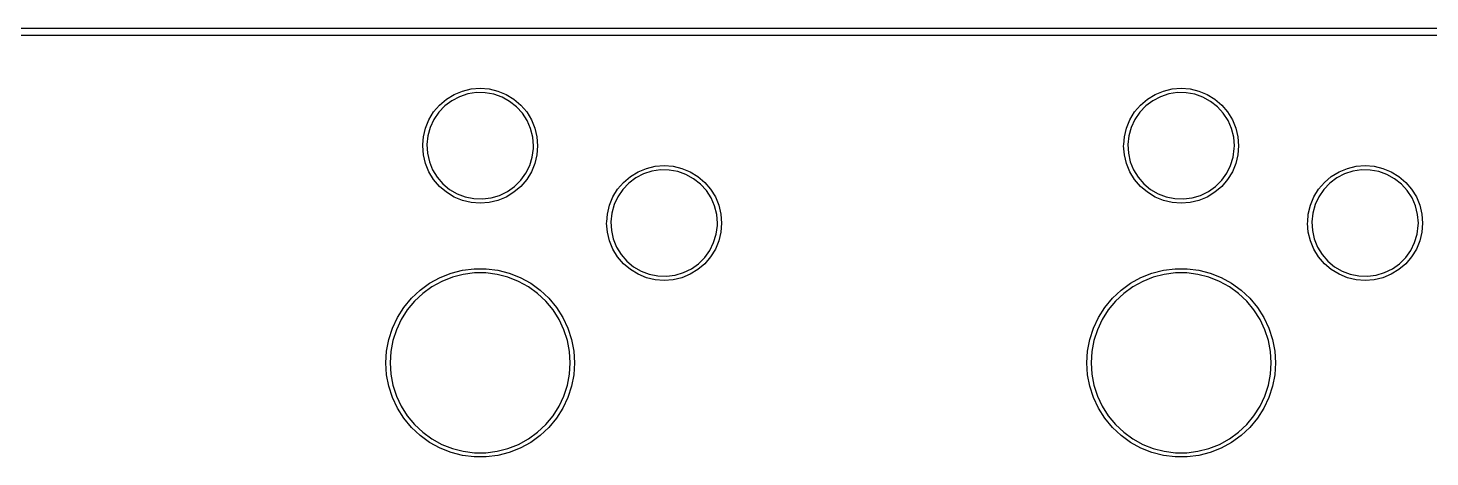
# Model space of a CAD drawing. Extents: x 0 to 11.3, y -3.7 to 0.
# Drawn here: x 1.391 to 2.891, y -0.476 to -0.017 of the extents above; entities that cross this region are included whole.
import ezdxf

# ---------------------------------------------------------------- set-up
doc = ezdxf.new("R2010")
doc.units = 0
doc.header["$MEASUREMENT"] = 0
doc.layers.add('BLACK', color=7, linetype='CONTINUOUS')

msp = doc.modelspace()

# ---------------------------------------------------------------- linework, layer by layer
at = {"layer": 'BLACK', "linetype": 'CONTINUOUS'}
for p, q in [((0.060039, -0.016732), (11.19, -0.016732)), ((11.19, -0.024606), (0.060039, -0.024606)), ((1.83884, -0.092949), (1.84707, -0.087906)), ((1.84707, -0.087906), (1.85599, -0.084212)), ((1.86179, -0.087282), (1.85292, -0.090183)), ((1.85599, -0.084212), (1.86538, -0.081958)), ((1.87102, -0.085869), (1.86179, -0.087282)), ((1.86538, -0.081958), (1.875, -0.081201)), ((1.88036, -0.085984), (1.87102, -0.085869)), ((1.875, -0.081201), (1.88462, -0.081958)), ((1.88956, -0.087621), (1.88036, -0.085984)), ((1.88462, -0.081958), (1.89401, -0.084212)), ((1.89836, -0.090738), (1.88956, -0.087621)), ((1.89401, -0.084212), (1.90293, -0.087906)), ((1.90293, -0.087906), (1.91116, -0.092949)), ((2.58884, -0.092949), (2.59707, -0.087906)), ((2.59707, -0.087906), (2.60599, -0.084212)), ((2.61179, -0.087282), (2.60292, -0.090183)), ((2.60599, -0.084212), (2.61538, -0.081958)), ((2.62102, -0.085869), (2.61179, -0.087282)), ((2.61538, -0.081958), (2.625, -0.081201)), ((2.63036, -0.085984), (2.62102, -0.085869)), ((2.625, -0.081201), (2.63462, -0.081958)), ((2.63956, -0.087621), (2.63036, -0.085984)), ((2.63462, -0.081958), (2.64401, -0.084212)), ((2.64836, -0.090738), (2.63956, -0.087621)), ((2.64401, -0.084212), (2.65293, -0.087906)), ((2.65293, -0.087906), (2.66116, -0.092949)), ((1.82523, -0.106559), (1.8315, -0.099218)), ((1.83717, -0.100103), (1.83071, -0.106854)), ((1.8315, -0.099218), (1.83884, -0.092949)), ((1.84463, -0.094495), (1.83717, -0.100103)), ((1.85292, -0.090183), (1.84463, -0.094495)), ((1.90654, -0.095252), (1.89836, -0.090738)), ((1.91386, -0.10104), (1.90654, -0.095252)), ((1.91116, -0.092949), (1.9185, -0.099218)), ((1.92015, -0.107947), (1.91386, -0.10104)), ((1.9185, -0.099218), (1.92477, -0.106559)), ((2.57523, -0.106559), (2.5815, -0.099218)), ((2.58717, -0.100103), (2.58071, -0.106854)), ((2.5815, -0.099218), (2.58884, -0.092949)), ((2.59463, -0.094495), (2.58717, -0.100103)), ((2.60292, -0.090183), (2.59463, -0.094495)), ((2.65654, -0.095252), (2.64836, -0.090738)), ((2.66386, -0.10104), (2.65654, -0.095252)), ((2.66116, -0.092949), (2.6685, -0.099218)), ((2.67015, -0.107947), (2.66386, -0.10104)), ((2.6685, -0.099218), (2.67477, -0.106559)), ((1.8165, -0.123707), (1.82019, -0.114789)), ((1.82019, -0.114789), (1.82523, -0.106559)), ((1.82545, -0.114569), (1.82152, -0.123039)), ((1.83071, -0.106854), (1.82545, -0.114569)), ((1.92522, -0.115788), (1.92015, -0.107947)), ((1.92477, -0.106559), (1.92981, -0.114789)), ((1.92895, -0.124352), (1.92522, -0.115788)), ((1.92981, -0.114789), (1.9335, -0.123707)), ((2.5665, -0.123707), (2.57019, -0.114789)), ((2.57019, -0.114789), (2.57523, -0.106559)), ((2.57545, -0.114569), (2.57152, -0.123039)), ((2.58071, -0.106854), (2.57545, -0.114569)), ((2.67522, -0.115788), (2.67015, -0.107947)), ((2.67477, -0.106559), (2.67981, -0.114789)), ((2.67895, -0.124352), (2.67522, -0.115788)), ((2.67981, -0.114789), (2.6835, -0.123707)), ((1.81359, -0.141324), (1.81424, -0.133093)), ((1.81424, -0.133093), (1.8165, -0.123707)), ((1.81902, -0.132038), (1.81803, -0.141324)), ((1.82152, -0.123039), (1.81902, -0.132038)), ((1.93122, -0.133409), (1.92895, -0.124352)), ((1.93199, -0.142717), (1.93122, -0.133409)), ((1.9335, -0.123707), (1.93576, -0.133093)), ((1.93576, -0.133093), (1.93652, -0.142717)), ((2.56359, -0.141324), (2.56424, -0.133093)), ((2.56424, -0.133093), (2.5665, -0.123707)), ((2.56902, -0.132038), (2.56803, -0.141324)), ((2.57152, -0.123039), (2.56902, -0.132038)), ((2.68122, -0.133409), (2.67895, -0.124352)), ((2.68199, -0.142717), (2.68122, -0.133409)), ((2.6835, -0.123707), (2.68576, -0.133093)), ((2.68576, -0.133093), (2.68652, -0.142717)), ((1.81348, -0.142717), (1.81359, -0.141324)), ((1.81424, -0.15234), (1.81348, -0.142717)), ((1.81803, -0.141324), (1.81857, -0.150647)), ((1.9307, -0.154759), (1.93192, -0.1455)), ((1.93192, -0.1455), (1.93199, -0.142717)), ((1.93652, -0.142717), (1.93576, -0.15234)), ((2.56348, -0.142717), (2.56359, -0.141324)), ((2.56424, -0.15234), (2.56348, -0.142717)), ((2.56803, -0.141324), (2.56857, -0.150647)), ((2.6807, -0.154759), (2.68192, -0.1455)), ((2.68192, -0.1455), (2.68199, -0.142717)), ((2.68652, -0.142717), (2.68576, -0.15234)), ((1.8165, -0.161726), (1.81424, -0.15234)), ((1.82019, -0.170644), (1.8165, -0.161726)), ((1.81857, -0.150647), (1.82062, -0.159758)), ((1.82062, -0.159758), (1.82414, -0.16841)), ((1.92385, -0.172066), (1.92798, -0.163694)), ((1.92798, -0.163694), (1.9307, -0.154759)), ((1.9335, -0.161726), (1.92981, -0.170644)), ((1.93576, -0.15234), (1.9335, -0.161726)), ((2.05284, -0.166889), (2.06223, -0.164635)), ((2.06223, -0.164635), (2.07185, -0.163878)), ((2.07185, -0.163878), (2.08147, -0.164635)), ((2.08147, -0.164635), (2.09086, -0.166889)), ((2.5665, -0.161726), (2.56424, -0.15234)), ((2.57019, -0.170644), (2.5665, -0.161726)), ((2.56857, -0.150647), (2.57062, -0.159758)), ((2.57062, -0.159758), (2.57414, -0.16841)), ((2.67385, -0.172066), (2.67798, -0.163694)), ((2.67798, -0.163694), (2.6807, -0.154759)), ((2.6835, -0.161726), (2.67981, -0.170644)), ((2.68576, -0.15234), (2.6835, -0.161726)), ((2.80284, -0.166889), (2.81223, -0.164635)), ((2.81223, -0.164635), (2.82185, -0.163878)), ((2.82185, -0.163878), (2.83147, -0.164635)), ((2.83147, -0.164635), (2.84086, -0.166889)), ((1.82523, -0.178875), (1.82019, -0.170644)), ((1.82414, -0.16841), (1.82901, -0.176373)), ((1.8315, -0.186215), (1.82523, -0.178875)), ((1.82901, -0.176373), (1.83513, -0.183431)), ((1.91178, -0.186242), (1.9184, -0.17965)), ((1.9184, -0.17965), (1.92385, -0.172066)), ((1.92477, -0.178875), (1.9185, -0.186215)), ((1.92981, -0.170644), (1.92477, -0.178875)), ((2.02835, -0.181896), (2.03569, -0.175626)), ((2.04148, -0.177173), (2.03402, -0.18278)), ((2.03569, -0.175626), (2.04392, -0.170583)), ((2.04977, -0.17286), (2.04148, -0.177173)), ((2.04392, -0.170583), (2.05284, -0.166889)), ((2.05864, -0.169959), (2.04977, -0.17286)), ((2.06788, -0.168547), (2.05864, -0.169959)), ((2.07721, -0.168661), (2.06788, -0.168547)), ((2.08641, -0.170298), (2.07721, -0.168661)), ((2.09521, -0.173416), (2.08641, -0.170298)), ((2.09086, -0.166889), (2.09978, -0.170583)), ((2.10339, -0.177929), (2.09521, -0.173416)), ((2.09978, -0.170583), (2.10801, -0.175626)), ((2.11071, -0.183717), (2.10339, -0.177929)), ((2.10801, -0.175626), (2.11535, -0.181896)), ((2.57523, -0.178875), (2.57019, -0.170644)), ((2.57414, -0.16841), (2.57901, -0.176373)), ((2.5815, -0.186215), (2.57523, -0.178875)), ((2.57901, -0.176373), (2.58513, -0.183431)), ((2.66178, -0.186242), (2.6684, -0.17965)), ((2.6684, -0.17965), (2.67385, -0.172066)), ((2.67477, -0.178875), (2.6685, -0.186215)), ((2.67981, -0.170644), (2.67477, -0.178875)), ((2.77835, -0.181896), (2.78569, -0.175626)), ((2.79148, -0.177173), (2.78402, -0.18278)), ((2.78569, -0.175626), (2.79392, -0.170583)), ((2.79977, -0.17286), (2.79148, -0.177173)), ((2.79392, -0.170583), (2.80284, -0.166889)), ((2.80864, -0.169959), (2.79977, -0.17286)), ((2.81788, -0.168547), (2.80864, -0.169959)), ((2.82721, -0.168661), (2.81788, -0.168547)), ((2.83641, -0.170298), (2.82721, -0.168661)), ((2.84521, -0.173416), (2.83641, -0.170298)), ((2.84086, -0.166889), (2.84978, -0.170583)), ((2.85339, -0.177929), (2.84521, -0.173416)), ((2.84978, -0.170583), (2.85801, -0.175626)), ((2.86071, -0.183717), (2.85339, -0.177929)), ((2.85801, -0.175626), (2.86535, -0.181896)), ((1.83884, -0.192484), (1.8315, -0.186215)), ((1.83513, -0.183431), (1.84231, -0.189397)), ((1.84707, -0.197527), (1.83884, -0.192484)), ((1.84231, -0.189397), (1.85038, -0.194108)), ((1.85038, -0.194108), (1.8591, -0.19744)), ((1.89579, -0.195774), (1.90418, -0.191665)), ((1.91116, -0.192484), (1.90293, -0.197527)), ((1.90418, -0.191665), (1.91178, -0.186242)), ((1.9185, -0.186215), (1.91116, -0.192484)), ((2.01704, -0.197466), (2.02208, -0.189236)), ((2.02208, -0.189236), (2.02835, -0.181896)), ((2.02756, -0.189531), (2.0223, -0.197246)), ((2.03402, -0.18278), (2.02756, -0.189531)), ((2.117, -0.190624), (2.11071, -0.183717)), ((2.11535, -0.181896), (2.12162, -0.189236)), ((2.12207, -0.198465), (2.117, -0.190624)), ((2.12162, -0.189236), (2.12666, -0.197466)), ((2.58884, -0.192484), (2.5815, -0.186215)), ((2.58513, -0.183431), (2.59231, -0.189397)), ((2.59707, -0.197527), (2.58884, -0.192484)), ((2.59231, -0.189397), (2.60038, -0.194108)), ((2.60038, -0.194108), (2.6091, -0.19744)), ((2.64579, -0.195774), (2.65418, -0.191665)), ((2.66116, -0.192484), (2.65293, -0.197527)), ((2.65418, -0.191665), (2.66178, -0.186242)), ((2.6685, -0.186215), (2.66116, -0.192484)), ((2.76704, -0.197466), (2.77208, -0.189236)), ((2.77208, -0.189236), (2.77835, -0.181896)), ((2.77756, -0.189531), (2.7723, -0.197246)), ((2.78402, -0.18278), (2.77756, -0.189531)), ((2.867, -0.190624), (2.86071, -0.183717)), ((2.86535, -0.181896), (2.87162, -0.189236)), ((2.87207, -0.198465), (2.867, -0.190624)), ((2.87162, -0.189236), (2.87666, -0.197466)), ((1.85599, -0.201221), (1.84707, -0.197527)), ((1.86538, -0.203475), (1.85599, -0.201221)), ((1.8591, -0.19744), (1.86825, -0.199302)), ((1.875, -0.204232), (1.86538, -0.203475)), ((1.86825, -0.199302), (1.87759, -0.199644)), ((1.88462, -0.203475), (1.875, -0.204232)), ((1.87759, -0.199644), (1.88685, -0.198457)), ((1.89401, -0.201221), (1.88462, -0.203475)), ((1.88685, -0.198457), (1.89579, -0.195774)), ((1.90293, -0.197527), (1.89401, -0.201221)), ((2.01109, -0.215771), (2.01335, -0.206384)), ((2.01335, -0.206384), (2.01704, -0.197466)), ((2.01837, -0.205717), (2.01587, -0.214716)), ((2.0223, -0.197246), (2.01837, -0.205717)), ((2.1258, -0.207029), (2.12207, -0.198465)), ((2.12807, -0.216086), (2.1258, -0.207029)), ((2.12666, -0.197466), (2.13036, -0.206384)), ((2.13036, -0.206384), (2.13261, -0.215771)), ((2.60599, -0.201221), (2.59707, -0.197527)), ((2.61538, -0.203475), (2.60599, -0.201221)), ((2.6091, -0.19744), (2.61825, -0.199302)), ((2.625, -0.204232), (2.61538, -0.203475)), ((2.61825, -0.199302), (2.62759, -0.199644)), ((2.63462, -0.203475), (2.625, -0.204232)), ((2.62759, -0.199644), (2.63685, -0.198457)), ((2.64401, -0.201221), (2.63462, -0.203475)), ((2.63685, -0.198457), (2.64579, -0.195774)), ((2.65293, -0.197527), (2.64401, -0.201221)), ((2.76109, -0.215771), (2.76335, -0.206384)), ((2.76335, -0.206384), (2.76704, -0.197466)), ((2.76837, -0.205717), (2.76587, -0.214716)), ((2.7723, -0.197246), (2.76837, -0.205717)), ((2.8758, -0.207029), (2.87207, -0.198465)), ((2.87807, -0.216086), (2.8758, -0.207029)), ((2.87666, -0.197466), (2.88036, -0.206384)), ((2.88036, -0.206384), (2.88261, -0.215771)), ((2.01033, -0.225394), (2.01044, -0.224001)), ((2.01044, -0.224001), (2.01109, -0.215771)), ((2.01587, -0.214716), (2.01488, -0.224001)), ((2.01488, -0.224001), (2.01542, -0.233325)), ((2.12884, -0.225394), (2.12807, -0.216086)), ((2.13261, -0.215771), (2.13337, -0.225394)), ((2.76033, -0.225394), (2.76044, -0.224001)), ((2.76044, -0.224001), (2.76109, -0.215771)), ((2.76587, -0.214716), (2.76488, -0.224001)), ((2.76488, -0.224001), (2.76542, -0.233325)), ((2.87884, -0.225394), (2.87807, -0.216086)), ((2.88261, -0.215771), (2.88337, -0.225394)), ((2.01109, -0.235017), (2.01033, -0.225394)), ((2.01335, -0.244403), (2.01109, -0.235017)), ((2.01542, -0.233325), (2.01747, -0.242435)), ((2.12483, -0.246372), (2.12755, -0.237436)), ((2.12755, -0.237436), (2.12877, -0.228177)), ((2.12877, -0.228177), (2.12884, -0.225394)), ((2.13261, -0.235017), (2.13036, -0.244403)), ((2.13337, -0.225394), (2.13261, -0.235017)), ((2.76109, -0.235017), (2.76033, -0.225394)), ((2.76335, -0.244403), (2.76109, -0.235017)), ((2.76542, -0.233325), (2.76747, -0.242435)), ((2.87483, -0.246372), (2.87755, -0.237436)), ((2.87755, -0.237436), (2.87877, -0.228177)), ((2.87877, -0.228177), (2.87884, -0.225394)), ((2.88261, -0.235017), (2.88036, -0.244403)), ((2.88337, -0.225394), (2.88261, -0.235017)), ((2.01704, -0.253321), (2.01335, -0.244403)), ((2.02208, -0.261552), (2.01704, -0.253321)), ((2.01747, -0.242435), (2.02099, -0.251087)), ((2.02099, -0.251087), (2.02586, -0.25905)), ((2.11525, -0.262327), (2.1207, -0.254744)), ((2.1207, -0.254744), (2.12483, -0.246372)), ((2.12666, -0.253321), (2.12162, -0.261552)), ((2.13036, -0.244403), (2.12666, -0.253321)), ((2.76704, -0.253321), (2.76335, -0.244403)), ((2.77208, -0.261552), (2.76704, -0.253321)), ((2.76747, -0.242435), (2.77099, -0.251087)), ((2.77099, -0.251087), (2.77586, -0.25905)), ((2.86525, -0.262327), (2.8707, -0.254744)), ((2.8707, -0.254744), (2.87483, -0.246372)), ((2.87666, -0.253321), (2.87162, -0.261552)), ((2.88036, -0.244403), (2.87666, -0.253321)), ((2.02835, -0.268892), (2.02208, -0.261552)), ((2.02586, -0.25905), (2.03198, -0.266109)), ((2.03569, -0.275161), (2.02835, -0.268892)), ((2.03198, -0.266109), (2.03916, -0.272074)), ((2.10103, -0.274342), (2.10863, -0.268919)), ((2.11535, -0.268892), (2.10801, -0.275161)), ((2.10863, -0.268919), (2.11525, -0.262327)), ((2.12162, -0.261552), (2.11535, -0.268892)), ((2.77835, -0.268892), (2.77208, -0.261552)), ((2.77586, -0.25905), (2.78198, -0.266109)), ((2.78569, -0.275161), (2.77835, -0.268892)), ((2.78198, -0.266109), (2.78916, -0.272074)), ((2.85103, -0.274342), (2.85863, -0.268919)), ((2.86535, -0.268892), (2.85801, -0.275161)), ((2.85863, -0.268919), (2.86525, -0.262327)), ((2.87162, -0.261552), (2.86535, -0.268892)), ((1.82094, -0.289819), (1.83204, -0.283716)), ((1.83204, -0.283716), (1.84382, -0.279052)), ((1.84523, -0.283364), (1.83398, -0.287819)), ((1.84382, -0.279052), (1.8561, -0.275901)), ((1.85695, -0.280355), (1.84523, -0.283364)), ((1.8561, -0.275901), (1.86867, -0.274313)), ((1.86895, -0.278839), (1.85695, -0.280355)), ((1.86867, -0.274313), (1.88133, -0.274313)), ((1.88105, -0.278839), (1.86895, -0.278839)), ((1.89305, -0.280355), (1.88105, -0.278839)), ((1.88133, -0.274313), (1.8939, -0.275901)), ((1.90477, -0.283364), (1.89305, -0.280355)), ((1.8939, -0.275901), (1.90618, -0.279052)), ((1.91602, -0.287819), (1.90477, -0.283364)), ((1.90618, -0.279052), (1.91796, -0.283716)), ((1.91796, -0.283716), (1.92906, -0.289819)), ((2.04392, -0.280205), (2.03569, -0.275161)), ((2.03916, -0.272074), (2.04723, -0.276786)), ((2.05284, -0.283899), (2.04392, -0.280205)), ((2.04723, -0.276786), (2.05595, -0.280117)), ((2.06223, -0.286152), (2.05284, -0.283899)), ((2.05595, -0.280117), (2.0651, -0.281979)), ((2.0651, -0.281979), (2.07444, -0.282321)), ((2.07444, -0.282321), (2.0837, -0.281134)), ((2.09086, -0.283899), (2.08147, -0.286152)), ((2.0837, -0.281134), (2.09264, -0.278451)), ((2.09978, -0.280205), (2.09086, -0.283899)), ((2.09264, -0.278451), (2.10103, -0.274342)), ((2.10801, -0.275161), (2.09978, -0.280205)), ((2.57094, -0.289819), (2.58204, -0.283716)), ((2.58204, -0.283716), (2.59382, -0.279052)), ((2.59523, -0.283364), (2.58398, -0.287819)), ((2.59382, -0.279052), (2.6061, -0.275901)), ((2.60695, -0.280355), (2.59523, -0.283364)), ((2.6061, -0.275901), (2.61867, -0.274313)), ((2.61895, -0.278839), (2.60695, -0.280355)), ((2.61867, -0.274313), (2.63133, -0.274313)), ((2.63105, -0.278839), (2.61895, -0.278839)), ((2.64305, -0.280355), (2.63105, -0.278839)), ((2.63133, -0.274313), (2.6439, -0.275901)), ((2.65477, -0.283364), (2.64305, -0.280355)), ((2.6439, -0.275901), (2.65618, -0.279052)), ((2.66602, -0.287819), (2.65477, -0.283364)), ((2.65618, -0.279052), (2.66796, -0.283716)), ((2.66796, -0.283716), (2.67906, -0.289819)), ((2.79392, -0.280205), (2.78569, -0.275161)), ((2.78916, -0.272074), (2.79723, -0.276786)), ((2.80284, -0.283899), (2.79392, -0.280205)), ((2.79723, -0.276786), (2.80595, -0.280117)), ((2.81223, -0.286152), (2.80284, -0.283899)), ((2.80595, -0.280117), (2.8151, -0.281979)), ((2.8151, -0.281979), (2.82444, -0.282321)), ((2.82444, -0.282321), (2.8337, -0.281134)), ((2.84086, -0.283899), (2.83147, -0.286152)), ((2.8337, -0.281134), (2.84264, -0.278451)), ((2.84978, -0.280205), (2.84086, -0.283899)), ((2.84264, -0.278451), (2.85103, -0.274342)), ((2.85801, -0.275161), (2.84978, -0.280205)), ((1.80146, -0.305939), (1.81069, -0.297266)), ((1.81069, -0.297266), (1.82094, -0.289819)), ((1.82337, -0.293648), (1.81358, -0.30076)), ((1.83398, -0.287819), (1.82337, -0.293648)), ((1.92663, -0.293648), (1.91602, -0.287819)), ((1.93642, -0.30076), (1.92663, -0.293648)), ((1.92906, -0.289819), (1.93931, -0.297266)), ((1.93931, -0.297266), (1.94854, -0.305939)), ((2.07185, -0.286909), (2.06223, -0.286152)), ((2.08147, -0.286152), (2.07185, -0.286909)), ((2.55146, -0.305939), (2.56069, -0.297266)), ((2.56069, -0.297266), (2.57094, -0.289819)), ((2.57337, -0.293648), (2.56358, -0.30076)), ((2.58398, -0.287819), (2.57337, -0.293648)), ((2.67663, -0.293648), (2.66602, -0.287819)), ((2.68642, -0.30076), (2.67663, -0.293648)), ((2.67906, -0.289819), (2.68931, -0.297266)), ((2.68931, -0.297266), (2.69854, -0.305939)), ((2.82185, -0.286909), (2.81223, -0.286152)), ((2.83147, -0.286152), (2.82185, -0.286909)), ((1.79338, -0.315701), (1.80146, -0.305939)), ((1.80476, -0.309043), (1.79705, -0.318366)), ((1.81358, -0.30076), (1.80476, -0.309043)), ((1.94524, -0.309043), (1.93642, -0.30076)), ((1.95295, -0.318366), (1.94524, -0.309043)), ((1.94854, -0.305939), (1.95662, -0.315701)), ((2.54338, -0.315701), (2.55146, -0.305939)), ((2.55476, -0.309043), (2.54705, -0.318366)), ((2.56358, -0.30076), (2.55476, -0.309043)), ((2.69524, -0.309043), (2.68642, -0.30076)), ((2.70295, -0.318366), (2.69524, -0.309043)), ((2.69854, -0.305939), (2.70662, -0.315701)), ((1.7812, -0.337861), (1.78659, -0.326398)), ((1.79057, -0.328582), (1.78541, -0.339531)), ((1.78659, -0.326398), (1.79338, -0.315701)), ((1.79705, -0.318366), (1.79057, -0.328582)), ((1.95943, -0.328582), (1.95295, -0.318366)), ((1.95662, -0.315701), (1.96341, -0.326398)), ((1.96459, -0.339531), (1.95943, -0.328582)), ((1.96341, -0.326398), (1.9688, -0.337861)), ((2.5312, -0.337861), (2.53659, -0.326398)), ((2.54057, -0.328582), (2.53541, -0.339531)), ((2.53659, -0.326398), (2.54338, -0.315701)), ((2.54705, -0.318366), (2.54057, -0.328582)), ((2.70943, -0.328582), (2.70295, -0.318366)), ((2.70662, -0.315701), (2.71341, -0.326398)), ((2.71459, -0.339531), (2.70943, -0.328582)), ((2.71341, -0.326398), (2.7188, -0.337861)), ((1.77728, -0.349911), (1.7812, -0.337861)), ((1.78541, -0.339531), (1.78168, -0.351038)), ((1.96832, -0.351038), (1.96459, -0.339531)), ((1.9688, -0.337861), (1.97272, -0.349911)), ((2.52728, -0.349911), (2.5312, -0.337861)), ((2.53541, -0.339531), (2.53168, -0.351038)), ((2.71832, -0.351038), (2.71459, -0.339531)), ((2.7188, -0.337861), (2.72272, -0.349911)), ((1.77491, -0.362356), (1.77728, -0.349911)), ((1.78168, -0.351038), (1.77941, -0.362924)), ((1.97059, -0.362924), (1.96832, -0.351038)), ((1.97272, -0.349911), (1.97509, -0.362356)), ((2.52491, -0.362356), (2.52728, -0.349911)), ((2.53168, -0.351038), (2.52941, -0.362924)), ((2.72059, -0.362924), (2.71832, -0.351038)), ((2.72272, -0.349911), (2.72509, -0.362356)), ((1.77411, -0.375), (1.77491, -0.362356)), ((1.77941, -0.362924), (1.77865, -0.375)), ((1.97135, -0.375), (1.97059, -0.362924)), ((1.97509, -0.362356), (1.97589, -0.375)), ((2.52411, -0.375), (2.52491, -0.362356)), ((2.52941, -0.362924), (2.52865, -0.375)), ((2.72135, -0.375), (2.72059, -0.362924)), ((2.72509, -0.362356), (2.72589, -0.375)), ((1.77491, -0.387644), (1.77411, -0.375)), ((1.77728, -0.400089), (1.77491, -0.387644)), ((1.77865, -0.375), (1.77941, -0.387076)), ((1.77941, -0.387076), (1.78168, -0.398962)), ((1.96832, -0.398962), (1.97059, -0.387076)), ((1.97059, -0.387076), (1.97135, -0.375)), ((1.97509, -0.387644), (1.97272, -0.400089)), ((1.97589, -0.375), (1.97509, -0.387644)), ((2.52491, -0.387644), (2.52411, -0.375)), ((2.52728, -0.400089), (2.52491, -0.387644)), ((2.52865, -0.375), (2.52941, -0.387076)), ((2.52941, -0.387076), (2.53168, -0.398962)), ((2.71832, -0.398962), (2.72059, -0.387076)), ((2.72059, -0.387076), (2.72135, -0.375)), ((2.72509, -0.387644), (2.72272, -0.400089)), ((2.72589, -0.375), (2.72509, -0.387644)), ((1.7812, -0.412139), (1.77728, -0.400089)), ((1.78168, -0.398962), (1.78541, -0.410469)), ((1.96459, -0.410469), (1.96832, -0.398962)), ((1.97272, -0.400089), (1.9688, -0.412139)), ((2.5312, -0.412139), (2.52728, -0.400089)), ((2.53168, -0.398962), (2.53541, -0.410469)), ((2.71459, -0.410469), (2.71832, -0.398962)), ((2.72272, -0.400089), (2.7188, -0.412139)), ((1.78659, -0.423602), (1.7812, -0.412139)), ((1.78541, -0.410469), (1.79057, -0.421418)), ((1.95943, -0.421418), (1.96459, -0.410469)), ((1.9688, -0.412139), (1.96341, -0.423602)), ((2.53659, -0.423602), (2.5312, -0.412139)), ((2.53541, -0.410469), (2.54057, -0.421418)), ((2.70943, -0.421418), (2.71459, -0.410469)), ((2.7188, -0.412139), (2.71341, -0.423602)), ((1.79338, -0.434299), (1.78659, -0.423602)), ((1.79057, -0.421418), (1.79705, -0.431634)), ((1.80146, -0.444061), (1.79338, -0.434299)), ((1.79705, -0.431634), (1.80476, -0.440957)), ((1.94524, -0.440957), (1.95295, -0.431634)), ((1.95662, -0.434299), (1.94854, -0.444061)), ((1.95295, -0.431634), (1.95943, -0.421418)), ((1.96341, -0.423602), (1.95662, -0.434299)), ((2.54338, -0.434299), (2.53659, -0.423602)), ((2.54057, -0.421418), (2.54705, -0.431634)), ((2.55146, -0.444061), (2.54338, -0.434299)), ((2.54705, -0.431634), (2.55476, -0.440957)), ((2.69524, -0.440957), (2.70295, -0.431634)), ((2.70662, -0.434299), (2.69854, -0.444061)), ((2.70295, -0.431634), (2.70943, -0.421418)), ((2.71341, -0.423602), (2.70662, -0.434299)), ((1.81069, -0.452734), (1.80146, -0.444061)), ((1.80476, -0.440957), (1.81358, -0.44924)), ((1.81358, -0.44924), (1.82337, -0.456352)), ((1.92663, -0.456352), (1.93642, -0.44924)), ((1.93642, -0.44924), (1.94524, -0.440957)), ((1.94854, -0.444061), (1.93931, -0.452734)), ((2.56069, -0.452734), (2.55146, -0.444061)), ((2.55476, -0.440957), (2.56358, -0.44924)), ((2.56358, -0.44924), (2.57337, -0.456352)), ((2.67663, -0.456352), (2.68642, -0.44924)), ((2.68642, -0.44924), (2.69524, -0.440957)), ((2.69854, -0.444061), (2.68931, -0.452734)), ((1.82094, -0.460181), (1.81069, -0.452734)), ((1.83204, -0.466284), (1.82094, -0.460181)), ((1.82337, -0.456352), (1.83398, -0.462181)), ((1.83398, -0.462181), (1.84523, -0.466636)), ((1.90477, -0.466636), (1.91602, -0.462181)), ((1.91602, -0.462181), (1.92663, -0.456352)), ((1.92906, -0.460181), (1.91796, -0.466284)), ((1.93931, -0.452734), (1.92906, -0.460181)), ((2.57094, -0.460181), (2.56069, -0.452734)), ((2.58204, -0.466284), (2.57094, -0.460181)), ((2.57337, -0.456352), (2.58398, -0.462181)), ((2.58398, -0.462181), (2.59523, -0.466636)), ((2.65477, -0.466636), (2.66602, -0.462181)), ((2.66602, -0.462181), (2.67663, -0.456352)), ((2.67906, -0.460181), (2.66796, -0.466284)), ((2.68931, -0.452734), (2.67906, -0.460181)), ((1.84382, -0.470948), (1.83204, -0.466284)), ((1.8561, -0.474099), (1.84382, -0.470948)), ((1.84523, -0.466636), (1.85695, -0.469645)), ((1.86867, -0.475687), (1.8561, -0.474099)), ((1.85695, -0.469645), (1.86895, -0.471161)), ((1.88133, -0.475687), (1.86867, -0.475687)), ((1.86895, -0.471161), (1.88105, -0.471161)), ((1.88105, -0.471161), (1.89305, -0.469645)), ((1.8939, -0.474099), (1.88133, -0.475687)), ((1.89305, -0.469645), (1.90477, -0.466636)), ((1.90618, -0.470948), (1.8939, -0.474099)), ((1.91796, -0.466284), (1.90618, -0.470948)), ((2.59382, -0.470948), (2.58204, -0.466284)), ((2.6061, -0.474099), (2.59382, -0.470948)), ((2.59523, -0.466636), (2.60695, -0.469645)), ((2.61867, -0.475687), (2.6061, -0.474099)), ((2.60695, -0.469645), (2.61895, -0.471161)), ((2.63133, -0.475687), (2.61867, -0.475687)), ((2.61895, -0.471161), (2.63105, -0.471161)), ((2.63105, -0.471161), (2.64305, -0.469645)), ((2.6439, -0.474099), (2.63133, -0.475687)), ((2.64305, -0.469645), (2.65477, -0.466636)), ((2.65618, -0.470948), (2.6439, -0.474099)), ((2.66796, -0.466284), (2.65618, -0.470948))]:
    msp.add_line(p, q, dxfattribs=at)

doc.saveas('drawing.dxf')
